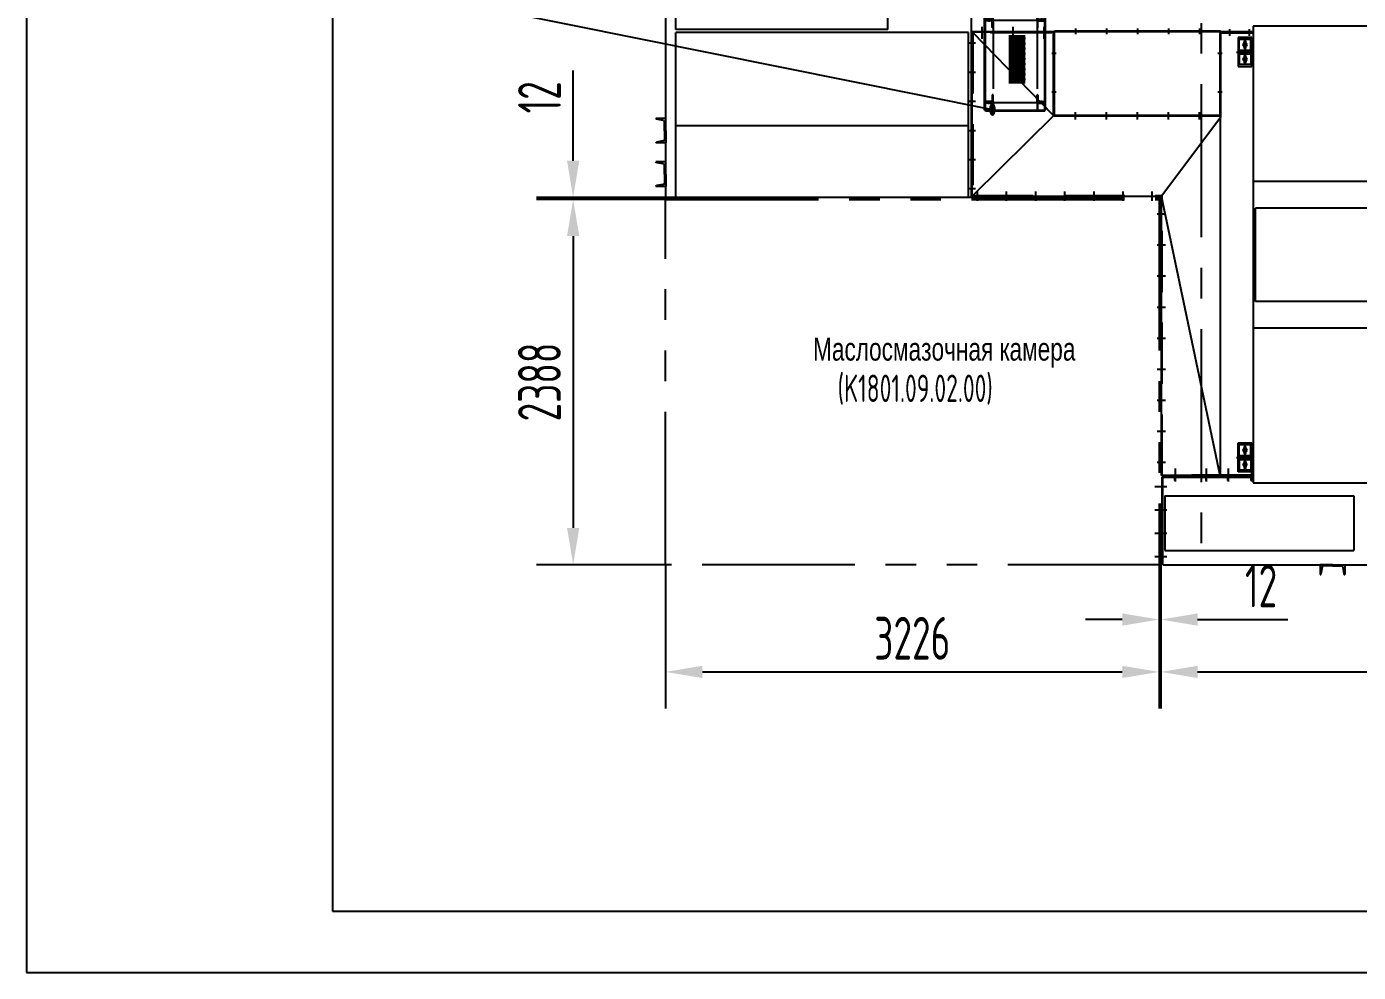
# Model space of a CAD drawing. Header units: millimetres. Extents: x 0 to 33600, y -915 to 23760.
# Drawn here: x 0 to 8708, y 0 to 6182 of the extents above; entities that cross this region are included whole.
import ezdxf
from ezdxf.enums import TextEntityAlignment as Align

# ---------------------------------------------------------------- set-up
doc = ezdxf.new("R2010")
doc.units = ezdxf.units.MM
doc.header["$LTSCALE"] = 800
for name, pattern in [('F', [0.75, 0.5, -0.25]), ('G', [2, 1.25, -0.25, 0.25, -0.25]), ('K', [2.5, 1.25, -0.25, 0.25, -0.25, 0.25, -0.25])]:
    doc.linetypes.add(name, pattern=pattern)
for name, color, linetype in [('01', 7, 'Continuous'), ('02', 1, 'Continuous'), ('04', 2, 'F'), ('05', 4, 'G'), ('07', 6, 'K'), ('08', 1, 'Continuous'), ('11', 3, 'Continuous')]:
    doc.layers.add(name, color=color, linetype=linetype)
doc.styles.get("Standard").update_dxf_attribs({"font": 'isocp', "width": 0.707, "bigfont": 'intecad.shx'})
doc.dimstyles.new('INTE', dxfattribs={"dimscale": 80, "dimtxt": 3.5, "dimasz": 3, "dimexe": 3, "dimexo": 0, "dimgap": 1, "dimtad": 1, "dimdec": 0, "dimdsep": 46, "dimtxsty": 'Standard', "dimcen": 0, "dimclrd": 1, "dimclre": 1, "dimclrt": 3, "dimadec": 0, "dimazin": 0, "dimtfac": 1, "dimtdec": 0, "dimtmove": 0, "dimatfit": 0, "dimfxl": 1, "dimarcsym": 0})

# ---------------------------------------------------------------- blocks, each defined once
blk = doc.blocks.new('33')
at = {"ltscale": 1.25}
for p, q in [((16118.6, 10516.4), (18379.6, 10516.4)), ((16118.6, 7531.4), (16118.6, 10516.4)), ((18379.6, 10516.4), (18379.6, 7531.4)), ((18557.1, 10516.4), (21021.6, 10516.4)), ((18557.1, 7531.4), (18557.1, 10516.4)), ((21021.6, 10516.4), (21021.6, 7531.4)), ((18379.6, 9504), (16118.6, 9504)), ((21021.6, 9504), (18557.1, 9504)), ((18379.6, 8546), (16118.6, 8546)), ((21021.6, 8546), (18557.1, 8546)), ((18379.6, 7531.4), (16118.6, 7531.4)), ((21021.6, 7531.4), (18557.1, 7531.4)), ((18379.6, 5171.7), (16118.6, 5171.7)), ((16118.6, 5171.7), (16118.6, 2186.7)), ((18379.6, 2186.7), (18379.6, 5171.7)), ((21021.6, 5171.7), (18557.1, 5171.7)), ((18557.1, 5171.7), (18557.1, 2186.7)), ((21021.6, 2186.7), (21021.6, 5171.7)), ((18379.6, 4157), (16118.6, 4157)), ((21021.6, 4157), (18557.1, 4157)), ((18379.6, 3199), (16118.6, 3199)), ((21021.6, 3199), (18557.1, 3199)), ((16118.6, 2186.7), (18379.6, 2186.7)), ((18557.1, 2186.7), (21021.6, 2186.7))]:
    blk.add_line(p, q, dxfattribs=at)
for p, q in [((16118.6, 5348), (16118.6, 7355)), ((16118.6, 7355), (18379.6, 7355)), ((18379.6, 7355), (18379.6, 5348)), ((18379.6, 6351.5), (16118.6, 6351.5)), ((21021.6, 6351.5), (19598.1, 6351.5)), ((18379.6, 5348), (16118.6, 5348))]:
    blk.add_line(p, q)
at = {"layer": '01', "color": 7, "linetype": 'Continuous'}
for p, q in [((16372.1, 7139), (16372.1, 7444)), ((16372.1, 7444), (16384.1, 7444)), ((16384.1, 7444), (16384.1, 7139)), ((18113.1, 7444), (18113.1, 7139)), ((18125.1, 7444), (18113.1, 7444)), ((18125.1, 7139), (18125.1, 7444)), ((19950.1, 7444), (19950.1, 7139)), ((19962.1, 7139), (19962.1, 7444)), ((20907.1, 7444), (20907.1, 7139)), ((20919.1, 7444), (20907.1, 7444)), ((20919.1, 7139), (20919.1, 7444)), ((16372.1, 7393), (16384.1, 7393)), ((18125.1, 7393), (18113.1, 7393)), ((19598.1, 7355), (19598.1, 6351.5)), ((19598.1, 7355), (19950.1, 7355)), ((19962.1, 7393), (19950.1, 7393)), ((19962.1, 7355), (20907.1, 7355)), ((20919.1, 7393), (20907.1, 7393)), ((20919.1, 7355), (21021.6, 7355)), ((21021.6, 7355), (21021.6, 5348)), ((16372.1, 7190), (16384.1, 7190)), ((18125.1, 7190), (18113.1, 7190)), ((19962.1, 7190), (19950.1, 7190)), ((20919.1, 7190), (20907.1, 7190)), ((16384.1, 7139), (16372.1, 7139)), ((18113.1, 7139), (18125.1, 7139)), ((19950.1, 7139), (19962.1, 7139)), ((20907.1, 7139), (20919.1, 7139)), ((19598.1, 6590.5), (18557.1, 6590.5)), ((18557.1, 6357.5), (18557.1, 6590.5)), ((18770.6, 6357.5), (18465.6, 6357.5)), ((18465.6, 6357.5), (18465.6, 6345.5)), ((18516.6, 6357.5), (18516.6, 6345.5)), ((18719.6, 6357.5), (18719.6, 6345.5)), ((18770.6, 6345.5), (18770.6, 6357.5)), ((18465.6, 6345.5), (18770.6, 6345.5)), ((18557.1, 6112.5), (18557.1, 6345.5)), ((19598.1, 5348), (19598.1, 6351.5)), ((19598.1, 6112.5), (18557.1, 6112.5)), ((16372.1, 5564), (16372.1, 5259)), ((16384.1, 5564), (16372.1, 5564)), ((16372.1, 5513), (16384.1, 5513)), ((16384.1, 5259), (16384.1, 5564)), ((18113.1, 5259), (18113.1, 5564)), ((18113.1, 5564), (18125.1, 5564)), ((18125.1, 5513), (18113.1, 5513)), ((18125.1, 5564), (18125.1, 5259)), ((19950.1, 5259), (19950.1, 5564)), ((19950.1, 5564), (19962.1, 5564)), ((19962.1, 5513), (19950.1, 5513)), ((19962.1, 5564), (19962.1, 5259)), ((20907.1, 5259), (20907.1, 5564)), ((20907.1, 5564), (20919.1, 5564)), ((20919.1, 5513), (20907.1, 5513)), ((20919.1, 5564), (20919.1, 5259)), ((19950.1, 5348), (19598.1, 5348)), ((20907.1, 5348), (19962.1, 5348)), ((21021.6, 5348), (20919.1, 5348)), ((16372.1, 5310), (16384.1, 5310)), ((16372.1, 5259), (16384.1, 5259)), ((18125.1, 5310), (18113.1, 5310)), ((18125.1, 5259), (18113.1, 5259)), ((19962.1, 5310), (19950.1, 5310)), ((19962.1, 5259), (19950.1, 5259)), ((20919.1, 5310), (20907.1, 5310)), ((20919.1, 5259), (20907.1, 5259))]:
    blk.add_line(p, q, dxfattribs=at)
at = {"layer": '04', "color": 2, "linetype": 'F', "ltscale": 1.25}
for p, q in [((18312.1, 9509), (18312.1, 9499)), ((18312.1, 3194), (18312.1, 3204))]:
    blk.add_line(p, q, dxfattribs=at)
at = {"layer": '05'}
for p, q in [((16361.7, 7406), (16395.7, 7406)), ((18135.6, 7406), (18101.6, 7406)), ((19972.6, 7406), (19938.6, 7406)), ((20929.6, 7406), (20895.6, 7406)), ((18503.6, 6368), (18503.6, 6334)), ((16361.7, 5297), (16395.7, 5297)), ((18135.6, 5297), (18101.6, 5297)), ((19972.6, 5297), (19938.6, 5297)), ((20929.6, 5297), (20895.6, 5297))]:
    blk.add_line(p, q, dxfattribs=at)
at = {"layer": '05', "color": 4, "linetype": 'G'}
for p, q in [((16378.1, 7127.5), (16378.1, 7460)), ((18119.1, 7127.5), (18119.1, 7460)), ((19956.1, 7127.5), (19956.1, 7460)), ((20913.1, 7127.5), (20913.1, 7460)), ((18782.2, 6351.5), (18449.7, 6351.5)), ((16378.1, 5575.6), (16378.1, 5243.1)), ((18119.1, 5575.6), (18119.1, 5243.1)), ((19956.1, 5575.6), (19956.1, 5243.1)), ((20913.1, 5575.6), (20913.1, 5243.1))]:
    blk.add_line(p, q, dxfattribs=at)
at = {"layer": '11', "color": 3, "linetype": 'Continuous', "ltscale": 1.25}
for p, q in [((16944.1, 10499.9), (16944.1, 9329.9)), ((16944.1, 10499.9), (17554.1, 10499.9)), ((17554.1, 10499.9), (17554.1, 9329.9)), ((20134.1, 10499.9), (20134.1, 9329.9)), ((20134.1, 10499.9), (20744.1, 10499.9)), ((20744.1, 10499.9), (20744.1, 9329.9)), ((16944.1, 8719.9), (16944.1, 7549.9)), ((17554.1, 8719.9), (17554.1, 7549.9)), ((20134.1, 8719.9), (20134.1, 7549.9)), ((20744.1, 8719.9), (20744.1, 7549.9)), ((16944.1, 7549.9), (17554.1, 7549.9)), ((20134.1, 7549.9), (20744.1, 7549.9)), ((16944.1, 3983.2), (16944.1, 5153.2)), ((16944.1, 5153.2), (17554.1, 5153.2)), ((17554.1, 3983.2), (17554.1, 5153.2)), ((20134.1, 3983.2), (20134.1, 5153.2)), ((20134.1, 5153.2), (20744.1, 5153.2)), ((20744.1, 3983.2), (20744.1, 5153.2)), ((16944.1, 2203.2), (16944.1, 3373.2)), ((17554.1, 2203.2), (17554.1, 3373.2)), ((20134.1, 2203.2), (20134.1, 3373.2)), ((20744.1, 2203.2), (20744.1, 3373.2)), ((16944.1, 2203.2), (17554.1, 2203.2)), ((20134.1, 2203.2), (20744.1, 2203.2))]:
    blk.add_line(p, q, dxfattribs=at)
at = {"layer": '11', "color": 3, "linetype": 'Continuous'}
for p, q in [((18363.6, 9329.9), (16134.6, 9329.9)), ((16134.6, 9329.9), (16134.6, 8719.9)), ((18363.6, 9329.9), (18363.6, 8719.9)), ((21005.6, 9329.9), (18573.1, 9329.9)), ((18573.1, 9329.9), (18573.1, 8719.9)), ((21005.6, 9329.9), (21005.6, 8719.9)), ((18363.6, 8719.9), (16134.6, 8719.9)), ((21005.6, 8719.9), (18573.1, 8719.9)), ((16944.1, 7337.5), (16944.1, 5365.5)), ((16944.1, 7337.5), (17554.1, 7337.5)), ((17554.1, 7337.5), (17554.1, 5365.5)), ((20133.6, 7337.5), (20133.6, 5365.5)), ((20133.6, 7337.5), (20743.6, 7337.5)), ((20743.6, 7337.5), (20743.6, 5365.5)), ((16944.1, 5365.5), (17554.1, 5365.5)), ((20133.6, 5365.5), (20743.6, 5365.5)), ((18363.6, 3983.2), (16134.6, 3983.2)), ((16134.6, 3373.2), (16134.6, 3983.2)), ((18363.6, 3373.2), (18363.6, 3983.2)), ((21005.6, 3983.2), (18573.1, 3983.2)), ((18573.1, 3373.2), (18573.1, 3983.2)), ((21005.6, 3373.2), (21005.6, 3983.2)), ((18363.6, 3373.2), (16134.6, 3373.2)), ((21005.6, 3373.2), (18573.1, 3373.2))]:
    blk.add_line(p, q, dxfattribs=at)
blk = doc.blocks.new('*D239')
at = {"layer": '08', "color": 1, "lineweight": -2}
for p, q in [((4178.4, 2664.8), (4178.4, 1723.8)), ((7404.4, 2664.8), (7404.4, 1723.8)), ((4418.4, 1963.8), (7164.4, 1963.8))]:
    blk.add_line(p, q, dxfattribs=at)
at = {"layer": '08', "color": 1}
for points in [[(4418.4, 2003.8), (4418.4, 1923.8), (4178.4, 1963.8)], [(7164.4, 2003.8), (7164.4, 1923.8), (7404.4, 1963.8)]]:
    blk.add_solid(points, dxfattribs=at)
at = {"layer": 'Defpoints', "color": 0}
for p in [(4178.4, 2664.8), (7404.4, 2664.8), (7404.4, 1963.8)]:
    blk.add_point(p, dxfattribs=at)
at = {"layer": '08', "color": 3, "insert": (5791.4, 2183.8), "char_height": 280, "attachment_point": 5}
blk.add_mtext('3226', dxfattribs=at)
blk = doc.blocks.new('*D240')
at = {"layer": '08', "color": 1, "lineweight": -2}
for p, q in [((4178.4, 5052.8), (3333.6, 5052.8)), ((3573.6, 4812.8), (3573.6, 2904.8)), ((4178.4, 2664.8), (3333.6, 2664.8))]:
    blk.add_line(p, q, dxfattribs=at)
at = {"layer": '08', "color": 1}
for points in [[(3533.6, 4812.8), (3613.6, 4812.8), (3573.6, 5052.8)], [(3533.6, 2904.8), (3613.6, 2904.8), (3573.6, 2664.8)]]:
    blk.add_solid(points, dxfattribs=at)
at = {"layer": 'Defpoints', "color": 0}
for p in [(4178.4, 5052.8), (3573.6, 2664.8), (4178.4, 2664.8)]:
    blk.add_point(p, dxfattribs=at)
at = {"layer": '08', "color": 3, "insert": (3353.6, 3858.8), "char_height": 280, "attachment_point": 5, "rotation": 90}
blk.add_mtext('2388', dxfattribs=at)
blk = doc.blocks.new('*D241')
at = {"layer": '08', "color": 1, "lineweight": -2}
for p, q in [((3573.5, 5304.8), (3573.5, 5894.8)), ((4178.4, 5064.8), (3333.5, 5064.8)), ((4178.4, 5052.8), (3333.5, 5052.8)), ((3573.5, 5052.8), (3573.5, 5064.8)), ((3573.5, 4812.8), (3573.5, 4572.8))]:
    blk.add_line(p, q, dxfattribs=at)
at = {"layer": '08', "color": 1}
for points in [[(3533.5, 5304.8), (3613.5, 5304.8), (3573.5, 5064.8)], [(3533.5, 4812.8), (3613.5, 4812.8), (3573.5, 5052.8)]]:
    blk.add_solid(points, dxfattribs=at)
at = {"layer": 'Defpoints', "color": 0}
for p in [(3573.5, 5064.8), (4178.4, 5064.8), (4178.4, 5052.8)]:
    blk.add_point(p, dxfattribs=at)
at = {"layer": '08', "color": 3, "insert": (3353.5, 5719.8), "char_height": 280, "attachment_point": 5, "rotation": 90}
blk.add_mtext('12', dxfattribs=at)
blk = doc.blocks.new('*U234')
at = {"layer": '01'}
for p, q in [((0, 80), (65, 80)), ((0, 0), (0, 80)), ((0, 0), (0, -80)), ((8.5, 0), (8.5, 56.9)), ((8.5, 0), (8.5, -56.9)), ((16.6, 66.7), (60.9, 75.1)), ((0, -80), (65, -80)), ((16.6, -66.7), (60.9, -75.1))]:
    blk.add_line(p, q, dxfattribs=at)
for centre, radius, start, end in [((18.5, 56.9), 10, 100.70564, 180), ((60, 80), 5, 280.70564, 0), ((18.5, -56.9), 10, 180, 259.29436), ((60, -80), 5, 360, 79.29436)]:
    blk.add_arc(centre, radius, start, end, dxfattribs=at)
at = {"layer": '05'}
blk.add_line((-2.1, 0), (10.1, 0), dxfattribs=at)
blk = doc.blocks.new('*D243')
at = {"layer": '08', "color": 1, "lineweight": -2}
for p, q in [((7416.4, 2664.8), (7416.4, 1723.8)), ((13138.7, 2664.8), (13138.7, 1723.8)), ((7656.4, 1963.8), (12898.7, 1963.8))]:
    blk.add_line(p, q, dxfattribs=at)
at = {"layer": '08', "color": 1}
for points in [[(7656.4, 2003.8), (7656.4, 1923.8), (7416.4, 1963.8)], [(12898.7, 2003.8), (12898.7, 1923.8), (13138.7, 1963.8)]]:
    blk.add_solid(points, dxfattribs=at)
at = {"layer": 'Defpoints', "color": 0}
for p in [(7416.4, 2664.8), (13138.7, 2664.8), (13138.7, 1963.8)]:
    blk.add_point(p, dxfattribs=at)
at = {"layer": '08', "color": 3, "insert": (10277.5, 2183.8), "char_height": 280, "attachment_point": 5}
blk.add_mtext('5722', dxfattribs=at)
blk = doc.blocks.new('*D244')
at = {"layer": '08', "color": 1, "lineweight": -2}
for p, q in [((7416.7, 2393.8), (7416.7, 2066)), ((7164.4, 2306), (6924.4, 2306)), ((7404.4, 2308.1), (7404.4, 2066)), ((7404.4, 2306), (7416.7, 2306)), ((7656.7, 2306), (8246.7, 2306))]:
    blk.add_line(p, q, dxfattribs=at)
at = {"layer": '08', "color": 1}
for points in [[(7164.4, 2346), (7164.4, 2266), (7404.4, 2306)], [(7656.7, 2346), (7656.7, 2266), (7416.7, 2306)]]:
    blk.add_solid(points, dxfattribs=at)
at = {"layer": 'Defpoints', "color": 0}
for p in [(7416.7, 2393.8), (7404.4, 2308.1), (7416.7, 2306)]:
    blk.add_point(p, dxfattribs=at)
at = {"layer": '08', "color": 3, "insert": (8071.7, 2526), "char_height": 280, "attachment_point": 5}
blk.add_mtext('12', dxfattribs=at)
blk = doc.blocks.new('*U232')
at = {"layer": '01'}
for p, q in [((0, 10), (-9, 4.8)), ((-9, 4.8), (-9, 0)), ((-9, -4.8), (-9, 0)), ((9, 4.8), (0, 10)), ((9, 0), (9, 4.8)), ((9, 0), (9, -4.8)), ((0, -10), (-9, -4.8)), ((9, -4.8), (0, -10))]:
    blk.add_line(p, q, dxfattribs=at)
at = {"layer": '05'}
for p, q in [((-10.9, 0), (10.3, 0)), ((0, -11.8), (0, 11.4))]:
    blk.add_line(p, q, dxfattribs=at)
blk = doc.blocks.new('01')
at = {"layer": '02', "linetype": 'Continuous'}
h = blk.add_hatch(dxfattribs=at)
h.set_pattern_fill('LINE', color=1, scale=5, style=0)
h.paths.add_polyline_path([(1966, 2420), (1333, 2420), (1333, 2202), (1966, 2202)])
at = {"layer": '02', "color": 1, "linetype": 'Continuous'}
for p, q in [((1384, 2420), (1384, 2202)), ((1451, 2420), (1451, 2202)), ((1517, 2420), (1517, 2202)), ((1585, 2420), (1585, 2202)), ((1651, 2420), (1651, 2202)), ((1718, 2420), (1718, 2202)), ((1785, 2420), (1785, 2202)), ((1852, 2420), (1852, 2202)), ((1919, 2420), (1919, 2202))]:
    blk.add_line(p, q, dxfattribs=at)
blk = doc.blocks.new('edfc')
at = {"layer": '01', "color": 7, "linetype": 'Continuous'}
for p, q in [((-2759.3, 5712.1), (-2759.3, 6362.1)), ((-2759.3, 6362.1), (-2371.3, 6362.1)), ((-2371.3, 5712.1), (-2371.3, 6362.1)), ((-2765.3, 5718.1), (-2765.3, 6356.1)), ((-2765.3, 6356.1), (-2365.3, 6356.1)), ((-2365.3, 5718.1), (-2365.3, 6356.1)), ((-2765.3, 5718.1), (-2365.3, 5718.1)), ((-2759.3, 5712.1), (-2371.3, 5712.1))]:
    blk.add_line(p, q, dxfattribs=at)
at = {"layer": '04', "color": 2, "linetype": 'F'}
for p, q in [((-2759.3, 6306.1), (-2759.3, 6309.5)), ((-2759.3, 6306.1), (-2759.3, 6302.8)), ((-2759.3, 6306.1), (-2709.3, 6306.1)), ((-2759.3, 6306.1), (-2709.3, 6306.1)), ((-2719.8, 6311.1), (-2757.6, 6311.1)), ((-2719.8, 6301.1), (-2757.6, 6301.1)), ((-2714.3, 6354.6), (-2714.3, 6316.6)), ((-2714.3, 6257.6), (-2714.3, 6295.6)), ((-2709.3, 6356.1), (-2712.8, 6356.1)), ((-2709.3, 6306.1), (-2709.3, 6356.1)), ((-2709.3, 6306.1), (-2709.3, 6256.1)), ((-2421.3, 6306.1), (-2421.3, 6356.1)), ((-2421.3, 6356.1), (-2417.8, 6356.1)), ((-2421.3, 6306.1), (-2421.3, 6256.1)), ((-2371.3, 6306.1), (-2421.3, 6306.1)), ((-2371.3, 6306.1), (-2421.3, 6306.1)), ((-2416.3, 6354.6), (-2416.3, 6316.6)), ((-2416.3, 6257.6), (-2416.3, 6295.6)), ((-2410.8, 6311.1), (-2372.9, 6311.1)), ((-2410.8, 6301.1), (-2372.9, 6301.1)), ((-2371.3, 6306.1), (-2371.3, 6309.5)), ((-2371.3, 6306.1), (-2371.3, 6302.8)), ((-2709.3, 6256.1), (-2712.8, 6256.1)), ((-2421.3, 6256.1), (-2417.8, 6256.1)), ((-2759.3, 5768.1), (-2759.3, 5771.5)), ((-2759.3, 5768.1), (-2759.3, 5764.8)), ((-2759.3, 5768.1), (-2709.3, 5768.1)), ((-2759.3, 5768.1), (-2709.3, 5768.1)), ((-2719.8, 5773.1), (-2757.6, 5773.1)), ((-2719.8, 5763.1), (-2757.6, 5763.1)), ((-2714.3, 5816.6), (-2714.3, 5778.6)), ((-2714.3, 5719.6), (-2714.3, 5757.6)), ((-2709.3, 5818.1), (-2712.8, 5818.1)), ((-2709.3, 5768.1), (-2709.3, 5818.1)), ((-2709.3, 5768.1), (-2709.3, 5718.1)), ((-2421.3, 5818.1), (-2417.8, 5818.1)), ((-2421.3, 5768.1), (-2421.3, 5818.1)), ((-2371.3, 5768.1), (-2421.3, 5768.1)), ((-2371.3, 5768.1), (-2421.3, 5768.1)), ((-2421.3, 5768.1), (-2421.3, 5718.1)), ((-2416.3, 5816.6), (-2416.3, 5778.6)), ((-2416.3, 5719.6), (-2416.3, 5757.6)), ((-2410.8, 5773.1), (-2372.9, 5773.1)), ((-2410.8, 5763.1), (-2372.9, 5763.1)), ((-2371.3, 5768.1), (-2371.3, 5771.5)), ((-2371.3, 5768.1), (-2371.3, 5764.8)), ((-2709.3, 5718.1), (-2712.8, 5718.1)), ((-2421.3, 5718.1), (-2417.8, 5718.1))]:
    blk.add_line(p, q, dxfattribs=at)
at = {"layer": '04'}
for p, q in [((-2709.3, 6306.1), (-2421.3, 6306.1)), ((-2709.3, 6256.1), (-2709.3, 5818.1)), ((-2421.3, 6256.1), (-2421.3, 5818.1)), ((-2709.3, 5768.1), (-2421.3, 5768.1))]:
    blk.add_line(p, q, dxfattribs=at)
at = {"layer": '04', "color": 2, "linetype": 'F'}
for centre, radius, start, end in [((-2757.6, 6309.5), 1.65, 90.26213, 180), ((-2757.6, 6302.8), 1.65, 180, 269.73787), ((-2719.8, 6316.6), 5.5, 270, 359.87822), ((-2719.8, 6295.6), 5.5, 0.12178, 90), ((-2712.8, 6354.6), 1.52, 90, 180), ((-2417.8, 6354.6), 1.52, 0, 90), ((-2410.8, 6316.6), 5.5, 180.12178, 270), ((-2410.8, 6295.6), 5.5, 90, 179.87822), ((-2372.9, 6309.5), 1.65, 0, 89.73787), ((-2372.9, 6302.8), 1.65, 270.26213, 0), ((-2712.8, 6257.6), 1.52, 180, 270), ((-2417.8, 6257.6), 1.52, 270, 0), ((-2757.6, 5771.5), 1.65, 90.26213, 180), ((-2757.6, 5764.8), 1.65, 180, 269.73787), ((-2719.8, 5778.6), 5.5, 270, 359.87822), ((-2719.8, 5757.6), 5.5, 0.12178, 90), ((-2712.8, 5816.6), 1.52, 90, 180), ((-2417.8, 5816.6), 1.52, 0, 90), ((-2410.8, 5778.6), 5.5, 180.12178, 270), ((-2410.8, 5757.6), 5.5, 90, 179.87822), ((-2372.9, 5771.5), 1.65, 0, 89.73787), ((-2372.9, 5764.8), 1.65, 270.26213, 0), ((-2712.8, 5719.6), 1.52, 180, 270), ((-2417.8, 5719.6), 1.52, 270, 0)]:
    blk.add_arc(centre, radius, start, end, dxfattribs=at)
at = {"layer": '05', "color": 4, "linetype": 'G'}
for p, q in [((-2737.3, 6318.9), (-2737.3, 6293.6)), ((-2393.3, 6318.9), (-2393.3, 6293.6)), ((-2737.3, 5755.4), (-2737.3, 5780.6)), ((-2393.3, 5755.4), (-2393.3, 5780.6))]:
    blk.add_line(p, q, dxfattribs=at)
at = {"xscale": -0.5, "yscale": 0.5, "zscale": 0.5, "rotation": 270}
blk.add_blockref('01', (-3707.8, 5225.4), dxfattribs=at)
at = {"layer": '02', "width": 0.605172}
blk.add_text('●', height=16, dxfattribs=at).set_placement((-2421.1, 5770.6), (-2411.5, 5770.6), align=Align.FIT)
blk = doc.blocks.new('*U490')
at = {"layer": '01'}
for points in [[(25, 292), (25, 5)], [(25, 5), (415, 5)]]:
    blk.add_lwpolyline(points, dxfattribs=at)
at = {"layer": '02'}
for points in [[(0, 297), (0, 0)], [(0, 0), (420, 0)]]:
    blk.add_lwpolyline(points, dxfattribs=at)

msp = doc.modelspace()

# ---------------------------------------------------------------- linework, layer by layer
for p, q in [((8019.7, 6146.8), (6179.2, 6146.8)), ((6181.2, 6144.8), (6181.2, 5078.8)), ((6713.2, 6144.8), (6713.2, 5603.8)), ((6718.2, 6144.8), (6718.2, 5598.8)), ((7804.2, 5598.8), (7804.2, 6144.8)), ((8019.7, 6144.8), (7804.2, 6144.8)), ((7809.2, 5590.8), (7809.2, 6144.8)), ((8011.2, 6110.7), (7922.2, 6110.7)), ((7922.2, 6110.7), (7922.2, 5920.7)), ((8004.7, 6098.2), (7928.7, 6098.2)), ((7928.7, 6022.2), (7928.7, 6098.2)), ((8004.7, 6022.2), (8004.7, 6098.2)), ((8011.2, 5920.7), (8011.2, 6110.7)), ((7928.7, 6028.2), (8004.7, 6028.2)), ((7928.7, 6022.2), (8004.7, 6022.2)), ((7928.7, 6009.2), (8004.7, 6009.2)), ((7928.7, 6009.2), (7928.7, 5933.2)), ((7960.2, 6073.2), (7960.2, 6079.2)), ((7960.2, 6047.2), (7960.2, 6053.1)), ((7973.2, 6073.2), (7973.2, 6079.2)), ((7973.2, 6047.2), (7973.2, 6053.1)), ((8004.7, 6009.2), (8004.7, 5933.2)), ((7928.7, 6003.2), (8004.7, 6003.2)), ((8004.7, 5933.2), (7928.7, 5933.2)), ((7960.2, 5984.2), (7960.2, 5978.2)), ((7960.2, 5958.1), (7960.2, 5952.2)), ((7973.2, 5984.2), (7973.2, 5978.2)), ((7973.2, 5958.1), (7973.2, 5952.2)), ((7922.2, 5920.7), (8011.2, 5920.7)), ((7809.2, 5590.8), (7420.2, 5073.8)), ((7804.2, 5603.8), (7809.2, 5603.8)), ((7804.2, 5584.1), (7804.2, 3246.8)), ((7804.2, 3246.8), (7420.2, 5073.8)), ((7420.2, 3246.8), (7420.2, 5073.8)), ((7922.2, 3460.8), (8011.2, 3460.8)), ((7922.2, 3270.8), (7922.2, 3460.8)), ((8004.7, 3448.3), (7928.7, 3448.3)), ((7928.7, 3372.3), (7928.7, 3448.3)), ((7960.2, 3423.4), (7960.2, 3429.3)), ((7960.2, 3397.3), (7960.2, 3403.2)), ((7973.2, 3423.4), (7973.2, 3429.3)), ((7973.2, 3397.3), (7973.2, 3403.2)), ((8004.7, 3372.3), (8004.7, 3448.3)), ((8011.2, 3460.8), (8011.2, 3270.8)), ((7928.7, 3378.3), (8004.7, 3378.3)), ((7928.7, 3372.3), (8004.7, 3372.3)), ((7928.7, 3359.3), (8004.7, 3359.3)), ((7928.7, 3359.3), (7928.7, 3283.3)), ((7928.7, 3353.3), (8004.7, 3353.3)), ((7960.2, 3334.3), (7960.2, 3328.4)), ((7973.2, 3334.3), (7973.2, 3328.4)), ((8004.7, 3359.3), (8004.7, 3283.3)), ((8019.7, 3246.8), (7420.2, 3246.8)), ((7422.7, 3236.8), (8019.7, 3236.8)), ((8011.2, 3270.8), (7922.2, 3270.8)), ((8004.7, 3283.3), (7928.7, 3283.3)), ((7960.2, 3308.2), (7960.2, 3302.3)), ((7973.2, 3308.2), (7973.2, 3302.3)), ((7428.7, 2664.8), (13138.7, 2664.8))]:
    msp.add_line(p, q)
for centre in [(7966.7, 6063.2), (7966.7, 5968.2), (7966.7, 3413.3), (7966.7, 3318.3)]:
    msp.add_circle(centre, 12)
for centre, start, end in [((7966.7, 6079.2), 0, 180), ((7966.7, 6047.2), 180, 0), ((7966.7, 5984.2), 0, 180), ((7966.7, 5952.2), 180, 0), ((7966.7, 3429.3), 0, 180), ((7966.7, 3397.3), 180, 0), ((7966.7, 3334.3), 0, 180), ((7966.7, 3302.3), 180, 0)]:
    msp.add_arc(centre, 6.5, start, end)
at = {"layer": '01', "color": 7, "linetype": 'Continuous'}
for p, q in [((4179.2, 5064.8), (4179.2, 7360.8)), ((6179.2, 5064.8), (6179.2, 7363.8)), ((6179.2, 5064.8), (4179.2, 5064.8)), ((7422.7, 3236.8), (7422.7, 2669.8)), ((8019.7, 3244.8), (7425.2, 3244.8)), ((7428.7, 2664.8), (7428.7, 3236.8))]:
    msp.add_line(p, q, dxfattribs=at)
at = {"layer": '01'}
for p, q in [((6718.2, 6144.8), (6181.2, 6144.8)), ((6703.2, 6146.8), (6186.2, 6146.8)), ((6713.2, 5603.8), (6186.2, 6143.8)), ((7806.2, 6151.8), (6720.2, 6151.8)), ((6720.2, 6151.8), (6720.2, 6146.8)), ((7806.2, 6151.8), (7806.2, 6146.8)), ((7806.7, 6146.8), (8019.7, 6146.8)), ((6718.2, 5603.8), (6186.2, 5078.7)), ((6713.2, 5603.8), (7804.2, 5603.8)), ((6718.2, 5598.8), (7804.2, 5598.8)), ((6186.2, 5073.8), (7420.2, 5073.8)), ((7425.2, 3246.8), (7425.2, 3244.8)), ((7428.7, 2669.8), (7422.7, 2669.8))]:
    msp.add_line(p, q, dxfattribs=at)
at = {"layer": '02'}
msp.add_line((6315, 5636.9), (2453.1, 6414.9), dxfattribs=at)
at = {"layer": '04', "color": 2, "linetype": 'F'}
for p, q in [((6186.2, 6140.8), (6186.2, 6146.8)), ((6186.2, 6144.8), (6186.2, 5073.8)), ((6703.2, 6140.8), (6186.2, 6140.8)), ((6703.2, 6146.8), (6703.2, 6140.8)), ((7806.7, 6140.8), (7806.7, 6146.8)), ((7806.7, 6140.8), (8019.7, 6140.8)), ((6181.2, 5078.8), (7420.2, 5078.8)), ((7420.2, 5078.8), (7420.2, 5073.8)), ((7425.2, 5073.8), (7420.2, 5073.8)), ((7425.2, 3246.8), (7425.2, 5073.8)), ((8019.7, 3250.8), (7425.2, 3250.8))]:
    msp.add_line(p, q, dxfattribs=at)
at = {"layer": '05', "color": 4, "linetype": 'G'}
for p, q in [((7680.4, 12205.1), (7680.4, 2605.3)), ((6245.2, 6179.3), (6245.2, 6101.9)), ((6448.2, 6179.3), (6448.2, 6101.9)), ((6651.2, 6179.3), (6651.2, 6101.9)), ((6858.2, 6169.2), (6858.2, 6132.8)), ((7061.2, 6169.2), (7061.2, 6132.8)), ((7264.2, 6169.2), (7264.2, 6132.8)), ((7467.2, 6169.2), (7467.2, 6132.8)), ((7670.2, 6169.2), (7670.2, 6132.8)), ((7868.2, 6122.6), (7868.2, 6164.5)), ((7995.2, 6122.6), (7995.2, 6164.5)), ((7911.8, 6015.7), (8020.6, 6015.7)), ((7955, 6063.2), (7978.9, 6063.2)), ((7966.7, 6091.2), (7966.7, 5938.5)), ((6732.3, 6006.8), (6704, 6006.8)), ((7818.3, 6006.8), (7790, 6006.8)), ((7955, 5968.2), (7978.9, 5968.2)), ((6732.3, 5752.8), (6704, 5752.8)), ((7818.3, 5752.8), (7790, 5752.8)), ((6215.2, 5103.5), (6215.2, 5044.1)), ((6405.7, 5103.5), (6405.7, 5044.1)), ((6596.2, 5103.5), (6596.2, 5044.1)), ((6786.7, 5103.5), (6786.7, 5044.1)), ((6977.2, 5103.5), (6977.2, 5044.1)), ((7167.7, 5103.5), (7167.7, 5044.1)), ((7358.2, 5103.5), (7358.2, 5044.1)), ((7447.1, 4955.8), (7392.2, 4955.8)), ((7447.1, 4752.8), (7392.2, 4752.8)), ((7447.1, 4549.8), (7392.2, 4549.8)), ((7447.1, 4346.8), (7392.2, 4346.8)), ((7447.1, 4143.8), (7392.2, 4143.8)), ((7447.1, 3940.8), (7392.2, 3940.8)), ((7447.1, 3737.8), (7392.2, 3737.8)), ((7447.1, 3534.8), (7392.2, 3534.8)), ((7955, 3413.3), (7978.9, 3413.3)), ((7966.7, 3290.3), (7966.7, 3442.9)), ((7447.1, 3331.8), (7392.2, 3331.8)), ((7911.8, 3365.8), (8020.6, 3365.8)), ((7955, 3318.3), (7978.9, 3318.3)), ((7508.7, 3214.2), (7508.7, 3252)), ((7510.2, 3293), (7510.2, 3207.9)), ((7711.7, 3214.2), (7711.7, 3252)), ((7713.2, 3293), (7713.2, 3207.9)), ((7854.7, 3214.2), (7854.7, 3252)), ((7856.2, 3293), (7856.2, 3207.9)), ((8007.7, 3214.2), (8007.7, 3252)), ((8008.2, 3293), (8008.2, 3207.9)), ((7455, 3173), (7376.7, 3173)), ((7455, 3020.6), (7376.7, 3020.6)), ((7455, 2868.2), (7376.7, 2868.2)), ((7455, 2715.8), (7376.7, 2715.8))]:
    msp.add_line(p, q, dxfattribs=at)
at = {"layer": '05'}
for p, q in [((6205.2, 6073.1), (6157.2, 6073.1)), ((7957.7, 6063.2), (7975.7, 6063.2)), ((7957.7, 5968.2), (7975.7, 5968.2)), ((6205.2, 5882.6), (6157.2, 5882.6)), ((6205.2, 5692.1), (6157.2, 5692.1)), ((6855.2, 5622), (6855.2, 5575.5)), ((7058.2, 5622), (7058.2, 5575.5)), ((7261.2, 5622), (7261.2, 5575.5)), ((7464.2, 5622), (7464.2, 5575.5)), ((7667.2, 5622), (7667.2, 5575.5)), ((6205.2, 5501.6), (6157.2, 5501.6)), ((6205.2, 5311.1), (6157.2, 5311.1)), ((6205.1, 5120.6), (6157.1, 5120.6)), ((7957.7, 3413.3), (7975.7, 3413.3)), ((7957.7, 3318.3), (7975.7, 3318.3))]:
    msp.add_line(p, q, dxfattribs=at)
at = {"layer": '07', "color": 6, "linetype": 'K'}
for p, q in [((4178.4, 5064.8), (7416.4, 5064.8)), ((4178.4, 2664.8), (4178.4, 5064.8)), ((4178.4, 5052.8), (7404.4, 5052.8)), ((7404.4, 5064.8), (7404.4, 2664.8)), ((7416.4, 5064.8), (7416.4, 2664.8)), ((7416.4, 2664.8), (4178.4, 2664.8))]:
    msp.add_line(p, q, dxfattribs=at)
at = {"layer": '11', "color": 3, "linetype": 'Continuous'}
for p, q in [((4245.2, 6161.9), (4245.2, 6339.9)), ((5631.2, 6161.9), (5631.2, 6339.9)), ((5631.2, 6161.9), (4245.2, 6161.9)), ((6158.2, 6142.9), (4245.2, 6142.9)), ((4245.2, 5065.2), (4245.2, 6142.9)), ((6158.2, 5065.2), (6158.2, 6142.9)), ((6158.2, 5534.3), (4245.2, 5534.3)), ((6158.2, 5065.2), (4245.2, 5065.2)), ((7441.7, 3115.8), (7441.7, 2757.8)), ((7441.7, 3115.8), (8677.7, 3115.8)), ((8677.7, 3115.8), (8677.7, 2757.8)), ((7441.7, 2757.8), (8677.7, 2757.8))]:
    msp.add_line(p, q, dxfattribs=at)

# ---------------------------------------------------------------- block references
at = {"extrusion": (0, 0, -1), "xscale": -1, "zscale": -1, "rotation": 270}
for p in [(-7966.7, 6063.2), (-7966.7, 3413.3)]:
    msp.add_blockref('*U232', p, dxfattribs=at)
at = {"xscale": -1, "rotation": 90}
for p in [(7966.7, 5968.2), (7966.7, 3318.3)]:
    msp.add_blockref('*U232', p, dxfattribs=at)
at = {"layer": '01'}
msp.add_blockref('33', (-8099, 1012.2), dxfattribs=at)
at = {"layer": '01', "xscale": -1}
for p in [(4179.2, 5501.3), (4179.2, 5217.3)]:
    msp.add_blockref('*U234', p, dxfattribs=at)
at = {"layer": '01', "rotation": 270}
msp.add_blockref('*U234', (8538.7, 2664.8), dxfattribs=at)
at = {"layer": '02', "xscale": 80, "yscale": 80, "zscale": 80}
msp.add_blockref('*U490', (0, 0), dxfattribs=at)
at = {"layer": '02'}
msp.add_blockref('edfc', (9028.5, -81.4), dxfattribs=at)

# ---------------------------------------------------------------- texts
at = {"layer": '02', "width": 0.605172}
msp.add_text('●', height=80, dxfattribs=at).set_placement((6291, 5596.9), (6339, 5596.9), align=Align.FIT)
at = {"layer": '02', "insert": (5142, 4148.8), "char_height": 150, "width": 1802.189, "attachment_point": 1}
msp.add_mtext('{\\fArial|b0|i0|c204|p34;\\C3;Маслосмазочная камера}', dxfattribs=at)
at = {"layer": '11', "width": 0.632116}
msp.add_text('(K1801.09.02.00)', height=179.2, dxfattribs=at).set_placement((5302.8, 3728), (6317.5, 3728), align=Align.FIT)

# ---------------------------------------------------------------- dimensions: what is measured, and where the dimension line sits
at = {"layer": '08'}
for base, p2, picture, middle in [((3573.5, 5064.8), (4178.4, 5064.8), '*D241', (3353.5, 5719.8)), ((3573.6, 2664.8), (4178.4, 2664.8), '*D240', (3353.6, 3858.8))]:
    dim = msp.add_linear_dim(base=base, p1=(4178.4, 5052.8), p2=p2, angle=90, dimstyle='INTE', dxfattribs=at)
    dim.commit()
    dim.dimension.update_dxf_attribs({"geometry": picture, "text_midpoint": middle})
for base, p1, p2, picture, middle in [((7416.7, 2306), (7404.4, 2308.1), (7416.7, 2393.8), '*D244', (8071.7, 2526)), ((7404.4, 1963.8), (4178.4, 2664.8), (7404.4, 2664.8), '*D239', (5791.4, 2183.8)), ((13138.7, 1963.8), (7416.4, 2664.8), (13138.7, 2664.8), '*D243', (10277.5, 2183.8))]:
    dim = msp.add_linear_dim(base=base, p1=p1, p2=p2, dimstyle='INTE', dxfattribs=at)
    dim.commit()
    dim.dimension.update_dxf_attribs({"geometry": picture, "text_midpoint": middle})

doc.saveas('drawing.dxf')
